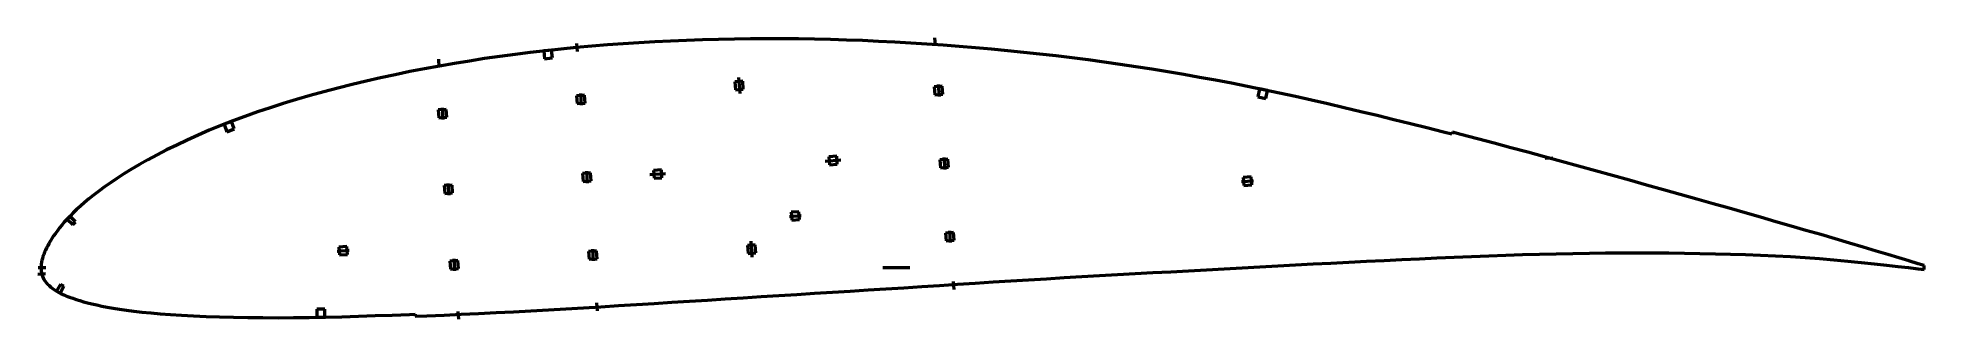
# Model space of a CAD drawing. Header units: metres. Extents: x -356 to 594, y -26 to 116.
import ezdxf

# ---------------------------------------------------------------- set-up
doc = ezdxf.new("R2010")
doc.units = ezdxf.units.M
for name, color, linetype, lineweight in [('FoilLayer', 1, 'Continuous', 50), ('StringerLayer', 1, 'Continuous', 50), ('SubLayer', 1, 'Continuous', 50)]:
    doc.layers.add(name, color=color, linetype=linetype, lineweight=lineweight)

msp = doc.modelspace()

# ---------------------------------------------------------------- linework, layer by layer
at = {"layer": 'FoilLayer'}
for p, q in [((-37.65, 114.13), (-45.65, 113.74)), ((-29.64, 114.47), (-37.65, 114.13)), ((-21.62, 114.75), (-29.64, 114.47)), ((-13.58, 114.97), (-21.62, 114.75)), ((-5.53, 115.13), (-13.58, 114.97)), ((2.53, 115.24), (-5.53, 115.13)), ((10.59, 115.3), (2.53, 115.24)), ((18.65, 115.29), (10.59, 115.3)), ((26.71, 115.22), (18.65, 115.29)), ((34.77, 115.1), (26.71, 115.22)), ((42.84, 114.92), (34.77, 115.1)), ((50.92, 114.68), (42.84, 114.92)), ((59.01, 114.39), (50.92, 114.68)), ((67.1, 114.03), (59.01, 114.39)), ((75.2, 113.63), (67.1, 114.03)), ((-131.34, 105.3), (-138.95, 104.12)), ((-123.69, 106.41), (-131.34, 105.3)), ((-116.02, 107.45), (-123.69, 106.41)), ((-108.33, 108.42), (-116.02, 107.45)), ((-100.62, 109.32), (-108.33, 108.42)), ((-92.9, 110.16), (-100.62, 109.32)), ((-85.15, 110.91), (-92.9, 110.16)), ((-77.34, 111.59), (-85.15, 110.91)), ((-69.49, 112.21), (-77.34, 111.59)), ((-61.57, 112.78), (-69.49, 112.21)), ((-53.62, 113.29), (-61.57, 112.78)), ((-45.65, 113.74), (-53.62, 113.29)), ((83.31, 113.16), (75.2, 113.63)), ((91.43, 112.65), (83.31, 113.16)), ((99.56, 112.07), (91.43, 112.65)), ((107.7, 111.45), (99.56, 112.07)), ((115.85, 110.77), (107.7, 111.45)), ((123.99, 110.05), (115.85, 110.77)), ((132.14, 109.27), (123.99, 110.05)), ((140.27, 108.45), (132.14, 109.27)), ((148.38, 107.57), (140.27, 108.45)), ((156.47, 106.65), (148.38, 107.57)), ((164.54, 105.67), (156.47, 106.65)), ((172.6, 104.64), (164.54, 105.67)), ((180.65, 103.55), (172.6, 104.64)), ((-183.68, 95.65), (-190.93, 94)), ((-176.36, 97.23), (-183.68, 95.65)), ((-168.99, 98.75), (-176.36, 97.23)), ((-161.55, 100.19), (-168.99, 98.75)), ((-154.07, 101.57), (-161.55, 100.19)), ((-146.53, 102.88), (-154.07, 101.57)), ((-138.95, 104.12), (-146.53, 102.88)), ((188.69, 102.41), (180.65, 103.55)), ((196.73, 101.21), (188.69, 102.41)), ((204.75, 99.97), (196.73, 101.21)), ((212.76, 98.66), (204.75, 99.97)), ((220.76, 97.31), (212.76, 98.66)), ((228.76, 95.89), (220.76, 97.31)), ((236.77, 94.41), (228.76, 95.89)), ((-219.26, 86.68), (-226.1, 84.71)), ((-212.29, 88.6), (-219.26, 86.68)), ((-205.23, 90.47), (-212.29, 88.6)), ((-198.11, 92.27), (-205.23, 90.47)), ((-190.93, 94), (-198.11, 92.27)), ((244.79, 92.88), (236.77, 94.41)), ((252.82, 91.29), (244.79, 92.88)), ((260.87, 89.64), (252.82, 91.29)), ((268.94, 87.94), (260.87, 89.64)), ((277.04, 86.18), (268.94, 87.94)), ((285.18, 84.36), (277.04, 86.18)), ((-252.01, 76.23), (-258.15, 73.94)), ((-245.74, 78.45), (-252.01, 76.23)), ((-239.34, 80.6), (-245.74, 78.45)), ((-232.79, 82.69), (-239.34, 80.6)), ((-226.1, 84.71), (-232.79, 82.69)), ((293.37, 82.48), (285.18, 84.36)), ((301.62, 80.55), (293.37, 82.48)), ((309.93, 78.58), (301.62, 80.55)), ((318.26, 76.58), (309.93, 78.58)), ((326.6, 74.55), (318.26, 76.58)), ((-275.64, 66.76), (-281.12, 64.28)), ((-269.97, 69.2), (-275.64, 66.76)), ((-264.14, 71.6), (-269.97, 69.2)), ((-258.15, 73.94), (-264.14, 71.6)), ((334.94, 72.49), (326.6, 74.55)), ((343.29, 70.39), (334.94, 72.49)), ((351.65, 68.26), (343.29, 70.39)), ((355.87, 67.17), (351.65, 68.26)), ((356.14, 68.19), (355.87, 67.17)), ((360.3, 67.11), (356.14, 68.19)), ((368.71, 64.92), (360.3, 67.11)), ((-291.48, 59.28), (-296.31, 56.8)), ((-286.4, 61.78), (-291.48, 59.28)), ((-281.12, 64.28), (-286.4, 61.78)), ((377.14, 62.69), (368.71, 64.92)), ((385.58, 60.44), (377.14, 62.69)), ((394.04, 58.16), (385.58, 60.44)), ((402.54, 55.85), (394.04, 58.16)), ((-309.23, 49.56), (-313, 47.24)), ((-305.19, 51.94), (-309.23, 49.56)), ((-300.88, 54.35), (-305.19, 51.94)), ((-296.31, 56.8), (-300.88, 54.35)), ((411.07, 53.51), (402.54, 55.85)), ((419.61, 51.16), (411.07, 53.51)), ((428.16, 48.8), (419.61, 51.16)), ((436.72, 46.42), (428.16, 48.8)), ((-325.66, 38.57), (-328.26, 36.58)), ((-322.84, 40.63), (-325.66, 38.57)), ((-319.8, 42.76), (-322.84, 40.63)), ((-316.52, 44.97), (-319.8, 42.76)), ((-313, 47.24), (-316.52, 44.97)), ((445.28, 44.03), (436.72, 46.42)), ((453.84, 41.63), (445.28, 44.03)), ((462.36, 39.24), (453.84, 41.63)), ((470.83, 36.87), (462.36, 39.24)), ((-336.79, 29.27), (-338.53, 27.58)), ((-334.9, 31.01), (-336.79, 29.27)), ((-332.87, 32.81), (-334.9, 31.01)), ((-330.66, 34.66), (-332.87, 32.81)), ((-328.26, 36.58), (-330.66, 34.66)), ((479.21, 34.51), (470.83, 36.87)), ((487.45, 32.19), (479.21, 34.51)), ((495.54, 29.92), (487.45, 32.19)), ((503.49, 27.65), (495.54, 29.92)), ((-345.43, 19.98), (-346.51, 18.6)), ((-344.26, 21.4), (-345.43, 19.98)), ((-343, 22.87), (-344.26, 21.4)), ((-341.62, 24.39), (-343, 22.87)), ((-340.14, 25.96), (-341.62, 24.39)), ((-338.53, 27.58), (-340.14, 25.96)), ((511.32, 25.41), (503.49, 27.65)), ((519.02, 23.14), (511.32, 25.41)), ((526.63, 20.92), (519.02, 23.14)), ((534.13, 18.78), (526.63, 20.92)), ((-351.98, 9.94), (-352.5, 8.84)), ((-351.39, 11.05), (-351.98, 9.94)), ((-350.74, 12.23), (-351.39, 11.05)), ((-350.03, 13.44), (-350.74, 12.23)), ((-349.26, 14.68), (-350.03, 13.44)), ((-348.42, 15.94), (-349.26, 14.68)), ((-347.5, 17.25), (-348.42, 15.94)), ((-346.51, 18.6), (-347.5, 17.25)), ((541.58, 16.61), (534.13, 18.78)), ((548.95, 14.43), (541.58, 16.61)), ((556.12, 12.31), (548.95, 14.43)), ((562.97, 10.27), (556.12, 12.31)), ((569.45, 8.35), (562.97, 10.27)), ((-354.71, 0.85), (-354.75, -0.06)), ((-354.62, 1.76), (-354.71, 0.85)), ((-354.48, 2.7), (-354.62, 1.76)), ((-354.29, 3.68), (-354.48, 2.7)), ((-354.05, 4.67), (-354.29, 3.68)), ((-353.75, 5.65), (-354.05, 4.67)), ((-353.38, 6.66), (-353.75, 5.65)), ((-352.96, 7.74), (-353.38, 6.66)), ((-352.5, 8.84), (-352.96, 7.74)), ((250.17, -0.07), (259.15, 0.41)), ((259.15, 0.41), (268.12, 0.89)), ((268.12, 0.89), (277.08, 1.37)), ((277.08, 1.37), (286.02, 1.85)), ((286.02, 1.85), (294.94, 2.32)), ((294.94, 2.32), (303.85, 2.78)), ((303.85, 2.78), (312.76, 3.22)), ((312.76, 3.22), (321.67, 3.65)), ((321.67, 3.65), (330.58, 4.07)), ((330.58, 4.07), (339.44, 4.5)), ((339.44, 4.5), (348.24, 4.91)), ((348.24, 4.91), (356.98, 5.29)), ((356.98, 5.29), (365.69, 5.64)), ((365.69, 5.64), (374.36, 5.98)), ((374.36, 5.98), (382.94, 6.3)), ((382.94, 6.3), (391.44, 6.57)), ((391.44, 6.57), (399.89, 6.79)), ((399.89, 6.79), (408.33, 6.97)), ((408.33, 6.97), (416.74, 7.13)), ((416.74, 7.13), (425.07, 7.3)), ((425.07, 7.3), (433.24, 7.44)), ((433.24, 7.44), (441.26, 7.5)), ((441.26, 7.5), (449.26, 7.46)), ((449.26, 7.46), (457.25, 7.42)), ((457.25, 7.42), (465.17, 7.4)), ((465.17, 7.4), (472.98, 7.31)), ((472.98, 7.31), (480.76, 7.13)), ((480.76, 7.13), (488.52, 6.96)), ((488.52, 6.96), (496.2, 6.82)), ((496.2, 6.82), (503.77, 6.63)), ((503.77, 6.63), (511.3, 6.31)), ((511.3, 6.31), (518.89, 5.92)), ((518.89, 5.92), (526.44, 5.53)), ((526.44, 5.53), (533.8, 5.12)), ((533.8, 5.12), (541.01, 4.57)), ((541.01, 4.57), (548.19, 3.94)), ((548.19, 3.94), (555.23, 3.28)), ((555.23, 3.28), (562.04, 2.63)), ((562.04, 2.63), (568.53, 1.96)), ((568.53, 1.96), (574.66, 1.28)), ((575.46, 6.57), (569.45, 8.35)), ((574.66, 1.28), (580.42, 0.64)), ((580.98, 4.9), (575.46, 6.57)), ((580.42, 0.64), (585.77, 0.02)), ((586.04, 3.34), (580.98, 4.9)), ((585.77, 0.02), (590.69, -0.58)), ((590.71, 1.93), (586.04, 3.34)), ((593.61, 1), (590.71, 1.93)), ((593.74, -0.98), (593.61, 1)), ((-354.75, -0.06), (-354.74, -0.9)), ((-354.74, -0.9), (-354.68, -1.74)), ((-354.68, -1.74), (-354.55, -2.59)), ((-354.55, -2.59), (-354.33, -3.44)), ((-354.33, -3.44), (-354.04, -4.28)), ((-354.04, -4.28), (-353.68, -5.13)), ((-353.68, -5.13), (-353.25, -5.95)), ((-353.25, -5.95), (-352.73, -6.76)), ((-352.73, -6.76), (-352.14, -7.55)), ((-352.14, -7.55), (-351.46, -8.33)), ((-351.46, -8.33), (-350.7, -9.08)), ((-350.7, -9.08), (-349.87, -9.82)), ((88.8, -9.55), (97.79, -8.97)), ((97.79, -8.97), (106.78, -8.39)), ((106.78, -8.39), (115.76, -7.82)), ((115.76, -7.82), (124.73, -7.25)), ((124.73, -7.25), (133.69, -6.69)), ((133.69, -6.69), (142.65, -6.14)), ((142.65, -6.14), (151.61, -5.6)), ((151.61, -5.6), (160.56, -5.06)), ((160.56, -5.06), (169.5, -4.53)), ((169.5, -4.53), (178.43, -4.02)), ((178.43, -4.02), (187.36, -3.52)), ((187.36, -3.52), (196.32, -3.03)), ((196.32, -3.03), (205.29, -2.54)), ((205.29, -2.54), (214.27, -2.05)), ((214.27, -2.05), (223.25, -1.55)), ((223.25, -1.55), (232.23, -1.05)), ((232.23, -1.05), (241.2, -0.55)), ((241.2, -0.55), (250.17, -0.07)), ((590.69, -0.58), (593.74, -0.98)), ((-349.87, -9.82), (-348.96, -10.53)), ((-348.96, -10.53), (-347.98, -11.23)), ((-347.98, -11.23), (-346.93, -11.89)), ((-346.93, -11.89), (-345.79, -12.53)), ((-345.79, -12.53), (-344.57, -13.15)), ((-344.57, -13.15), (-343.26, -13.75)), ((-343.26, -13.75), (-341.85, -14.34)), ((-341.85, -14.34), (-340.35, -14.91)), ((-340.35, -14.91), (-338.76, -15.48)), ((-338.76, -15.48), (-337.06, -16.05)), ((-337.06, -16.05), (-335.25, -16.62)), ((-335.25, -16.62), (-333.33, -17.18)), ((-333.33, -17.18), (-331.28, -17.74)), ((-331.28, -17.74), (-329.08, -18.28)), ((-329.08, -18.28), (-326.71, -18.82)), ((-326.71, -18.82), (-324.15, -19.35)), ((-63.82, -19.14), (-54.91, -18.58)), ((-54.91, -18.58), (-45.98, -18.03)), ((-45.98, -18.03), (-37.04, -17.48)), ((-37.04, -17.48), (-28.08, -16.91)), ((-28.08, -16.91), (-19.1, -16.34)), ((-19.1, -16.34), (-10.11, -15.77)), ((-10.11, -15.77), (-1.11, -15.2)), ((-1.11, -15.2), (7.88, -14.64)), ((7.88, -14.64), (16.88, -14.09)), ((16.88, -14.09), (25.86, -13.52)), ((25.86, -13.52), (34.85, -12.95)), ((34.85, -12.95), (43.84, -12.38)), ((43.84, -12.38), (52.83, -11.81)), ((52.83, -11.81), (61.82, -11.24)), ((61.82, -11.24), (70.82, -10.68)), ((70.82, -10.68), (79.81, -10.11)), ((79.81, -10.11), (88.8, -9.55)), ((-324.15, -19.35), (-321.4, -19.88)), ((-321.4, -19.88), (-318.43, -20.41)), ((-318.43, -20.41), (-315.22, -20.94)), ((-315.22, -20.94), (-311.76, -21.45)), ((-311.76, -21.45), (-308.01, -21.95)), ((-308.01, -21.95), (-303.94, -22.41)), ((-303.94, -22.41), (-299.51, -22.84)), ((-299.51, -22.84), (-294.7, -23.25)), ((-294.7, -23.25), (-289.51, -23.64)), ((-289.51, -23.64), (-283.93, -24.01)), ((-283.93, -24.01), (-277.97, -24.32)), ((-277.97, -24.32), (-271.63, -24.59)), ((-271.63, -24.59), (-264.93, -24.8)), ((-264.93, -24.8), (-257.88, -24.97)), ((-257.88, -24.97), (-250.56, -25.1)), ((-250.56, -25.1), (-243.04, -25.19)), ((-243.04, -25.19), (-235.37, -25.23)), ((-235.37, -25.23), (-227.57, -25.2)), ((-227.57, -25.2), (-219.64, -25.1)), ((-219.64, -25.1), (-211.54, -24.94)), ((-211.54, -24.94), (-203.29, -24.73)), ((-203.29, -24.73), (-194.92, -24.49)), ((-194.92, -24.49), (-186.45, -24.21)), ((-186.45, -24.21), (-177.87, -23.89)), ((-177.87, -23.89), (-169.21, -23.56)), ((-169.21, -23.56), (-166.31, -23.45)), ((-166.31, -23.45), (-166.27, -24.5)), ((-166.27, -24.5), (-160.47, -24.27)), ((-160.47, -24.27), (-151.77, -23.91)), ((-151.77, -23.91), (-143.07, -23.53)), ((-143.07, -23.53), (-134.35, -23.11)), ((-134.35, -23.11), (-125.59, -22.67)), ((-125.59, -22.67), (-116.79, -22.21)), ((-116.79, -22.21), (-107.98, -21.75)), ((-107.98, -21.75), (-99.17, -21.27)), ((-99.17, -21.27), (-90.38, -20.77)), ((-90.38, -20.77), (-81.57, -20.24)), ((-81.57, -20.24), (-72.72, -19.69)), ((-72.72, -19.69), (-63.82, -19.14))]:
    msp.add_line(p, q, dxfattribs=at)
at = {"layer": 'StringerLayer'}
for p, q in [((-97.6, 109.65), (-101.58, 109.22)), ((-101.58, 109.22), (-101.15, 105.24)), ((-101.15, 105.24), (-97.17, 105.67)), ((-97.17, 105.67), (-97.6, 109.65)), ((258.98, 90.04), (258.16, 86.13)), ((258.16, 86.13), (262.07, 85.3)), ((262.9, 89.21), (258.98, 90.04)), ((262.07, 85.3), (262.9, 89.21)), ((-258.84, 73.67), (-262.57, 72.21)), ((-262.57, 72.21), (-261.11, 68.49)), ((-261.11, 68.49), (-257.38, 69.95)), ((-257.38, 69.95), (-258.84, 73.67)), ((-340.22, 25.87), (-341.6, 24.42)), ((-341.6, 24.42), (-338.69, 21.66)), ((-337.32, 23.12), (-340.22, 25.87)), ((-338.69, 21.66), (-337.32, 23.12)), ((-344.92, -8.43), (-346.89, -11.91)), ((-345.14, -12.9), (-343.18, -9.41)), ((-343.18, -9.41), (-344.92, -8.43)), ((-346.89, -11.91), (-345.14, -12.9)), ((-211.86, -20.94), (-215.86, -21.02)), ((-215.86, -21.02), (-215.78, -25.02)), ((-215.78, -25.02), (-211.78, -24.94)), ((-211.78, -24.94), (-211.86, -20.94))]:
    msp.add_line(p, q, dxfattribs=at)
at = {"layer": 'SubLayer'}
for p, q in [((95.27, 115.86), (95.58, 111.87)), ((-154.63, 105.01), (-154.33, 101.02)), ((-85.04, 112.93), (-84.73, 108.94)), ((-3.48, 95.78), (-2.87, 87.81)), ((-81.03, 86.93), (-85.02, 86.62)), ((-85.02, 86.62), (-84.71, 82.63)), ((-83.1, 87.77), (-82.64, 81.79)), ((-80.72, 82.94), (-81.03, 86.93)), ((-1.33, 93.94), (-5.32, 93.64)), ((-5.32, 93.64), (-5.01, 89.65)), ((-5.01, 89.65), (-1.03, 89.95)), ((-1.03, 89.95), (-1.33, 93.94)), ((99.16, 91.45), (95.17, 91.14)), ((95.17, 91.14), (95.47, 87.15)), ((95.47, 87.15), (99.46, 87.46)), ((97.08, 92.29), (97.54, 86.31)), ((99.46, 87.46), (99.16, 91.45)), ((-150.68, 79.75), (-154.67, 79.45)), ((-154.67, 79.45), (-154.36, 75.46)), ((-152.75, 80.6), (-152.29, 74.61)), ((-150.38, 75.76), (-150.68, 79.75)), ((-84.71, 82.63), (-80.72, 82.94)), ((-154.36, 75.46), (-150.38, 75.76)), ((-78.01, 47.7), (-82, 47.39)), ((-80.08, 48.55), (-79.62, 42.56)), ((-77.7, 43.71), (-78.01, 47.7)), ((-42.32, 49.31), (-46.31, 49)), ((-46.31, 49), (-46.01, 45.02)), ((-42.02, 45.32), (-42.32, 49.31)), ((40.18, 53.65), (48.15, 54.27)), ((46.01, 56.11), (42.02, 55.8)), ((42.02, 55.8), (42.32, 51.81)), ((42.32, 51.81), (46.31, 52.12)), ((46.31, 52.12), (46.01, 56.11)), ((101.99, 54.6), (98, 54.29)), ((98, 54.29), (98.31, 50.3)), ((98.31, 50.3), (102.3, 50.61)), ((99.92, 55.44), (100.38, 49.46)), ((102.3, 50.61), (101.99, 54.6)), ((402.74, 55.09), (406.73, 55.4)), ((-147.75, 41.63), (-151.74, 41.32)), ((-151.74, 41.32), (-151.43, 37.34)), ((-149.82, 42.47), (-149.36, 36.49)), ((-147.44, 37.64), (-147.75, 41.63)), ((-82, 47.39), (-81.69, 43.41)), ((-81.69, 43.41), (-77.7, 43.71)), ((-48.15, 46.86), (-40.18, 47.47)), ((-46.01, 45.02), (-42.02, 45.32)), ((249.92, 43.33), (255.9, 43.79)), ((254.75, 45.71), (250.76, 45.4)), ((250.76, 45.4), (251.07, 41.42)), ((251.07, 41.42), (255.05, 41.72)), ((255.05, 41.72), (254.75, 45.71)), ((-151.43, 37.34), (-147.44, 37.64)), ((22.18, 25.81), (28.16, 26.27)), ((27.01, 28.19), (23.02, 27.88)), ((23.02, 27.88), (23.33, 23.89)), ((23.33, 23.89), (27.31, 24.2)), ((27.31, 24.2), (27.01, 28.19)), ((517.18, 23.16), (517.47, 24.12)), ((-200.73, 10.66), (-204.72, 10.36)), ((-204.72, 10.36), (-204.41, 6.37)), ((-200.43, 6.67), (-200.73, 10.66)), ((5.01, 11.48), (1.03, 11.17)), ((1.03, 11.17), (1.33, 7.18)), ((3.48, 5.34), (2.87, 13.32)), ((5.32, 7.49), (5.01, 11.48)), ((104.83, 17.75), (100.84, 17.44)), ((100.84, 17.44), (101.15, 13.45)), ((101.15, 13.45), (105.13, 13.76)), ((102.76, 18.59), (103.22, 12.61)), ((105.13, 13.76), (104.83, 17.75)), ((555.57, 11.95), (555.88, 12.9)), ((-356.25, 0), (-352.25, 0)), ((-205.56, 8.29), (-199.58, 8.75)), ((-204.41, 6.37), (-200.43, 6.67)), ((-144.82, 3.51), (-148.81, 3.2)), ((-148.81, 3.2), (-148.5, -0.79)), ((-146.89, 4.35), (-146.43, -1.63)), ((-144.51, -0.48), (-144.82, 3.51)), ((-74.99, 8.47), (-78.98, 8.17)), ((-78.98, 8.17), (-78.67, 4.18)), ((-78.67, 4.18), (-74.69, 4.49)), ((-77.06, 9.32), (-76.6, 3.34)), ((-74.69, 4.49), (-74.99, 8.47)), ((1.33, 7.18), (5.32, 7.49)), ((69.25, 0), (82.75, 0)), ((513.95, 5.67), (514.03, 6.67)), ((553.85, 2.9), (553.94, 3.9)), ((573.76, 0.87), (573.83, 1.87)), ((574.75, 6.26), (575.09, 7.2)), ((-356.39, -3.32), (-352.41, -3.01)), ((-148.5, -0.79), (-144.51, -0.48)), ((104.72, -6.97), (105.03, -10.96)), ((-74.97, -17.83), (-74.67, -21.82)), ((-144.86, -22.06), (-144.55, -26.05))]:
    msp.add_line(p, q, dxfattribs=at)

doc.saveas('drawing.dxf')
